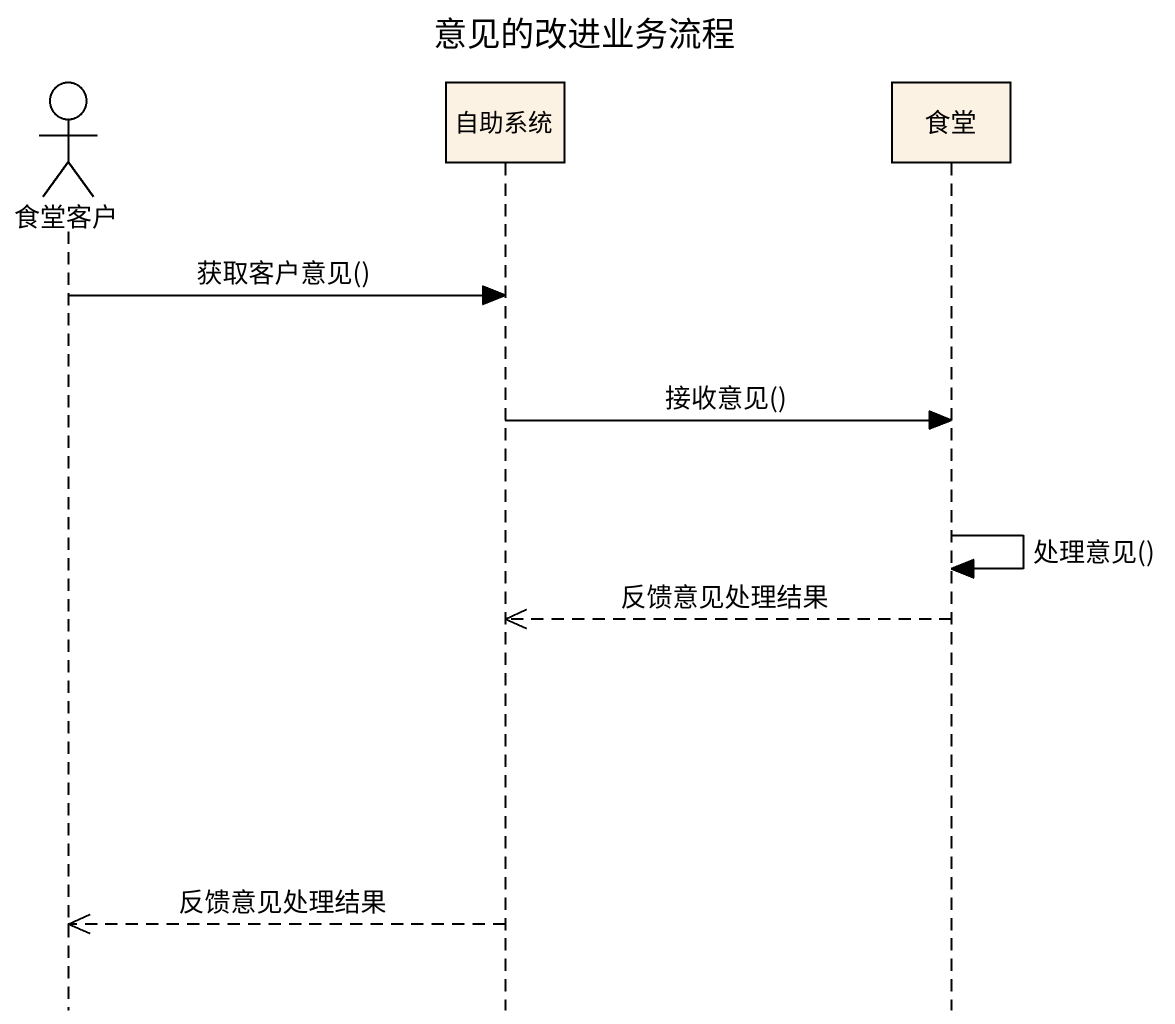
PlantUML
@startuml
title 意见的改进业务流程
hide footbox
actor 食堂客户
participant 自助系统
participant 食堂

食堂客户 -> 自助系统 : 获取客户意见()
自助系统 -> 食堂 : 接收意见()
食堂 -> 食堂 : 处理意见()
食堂 -->> 自助系统 : 反馈意见处理结果
自助系统 -->> 食堂客户 : 反馈意见处理结果
@enduml
